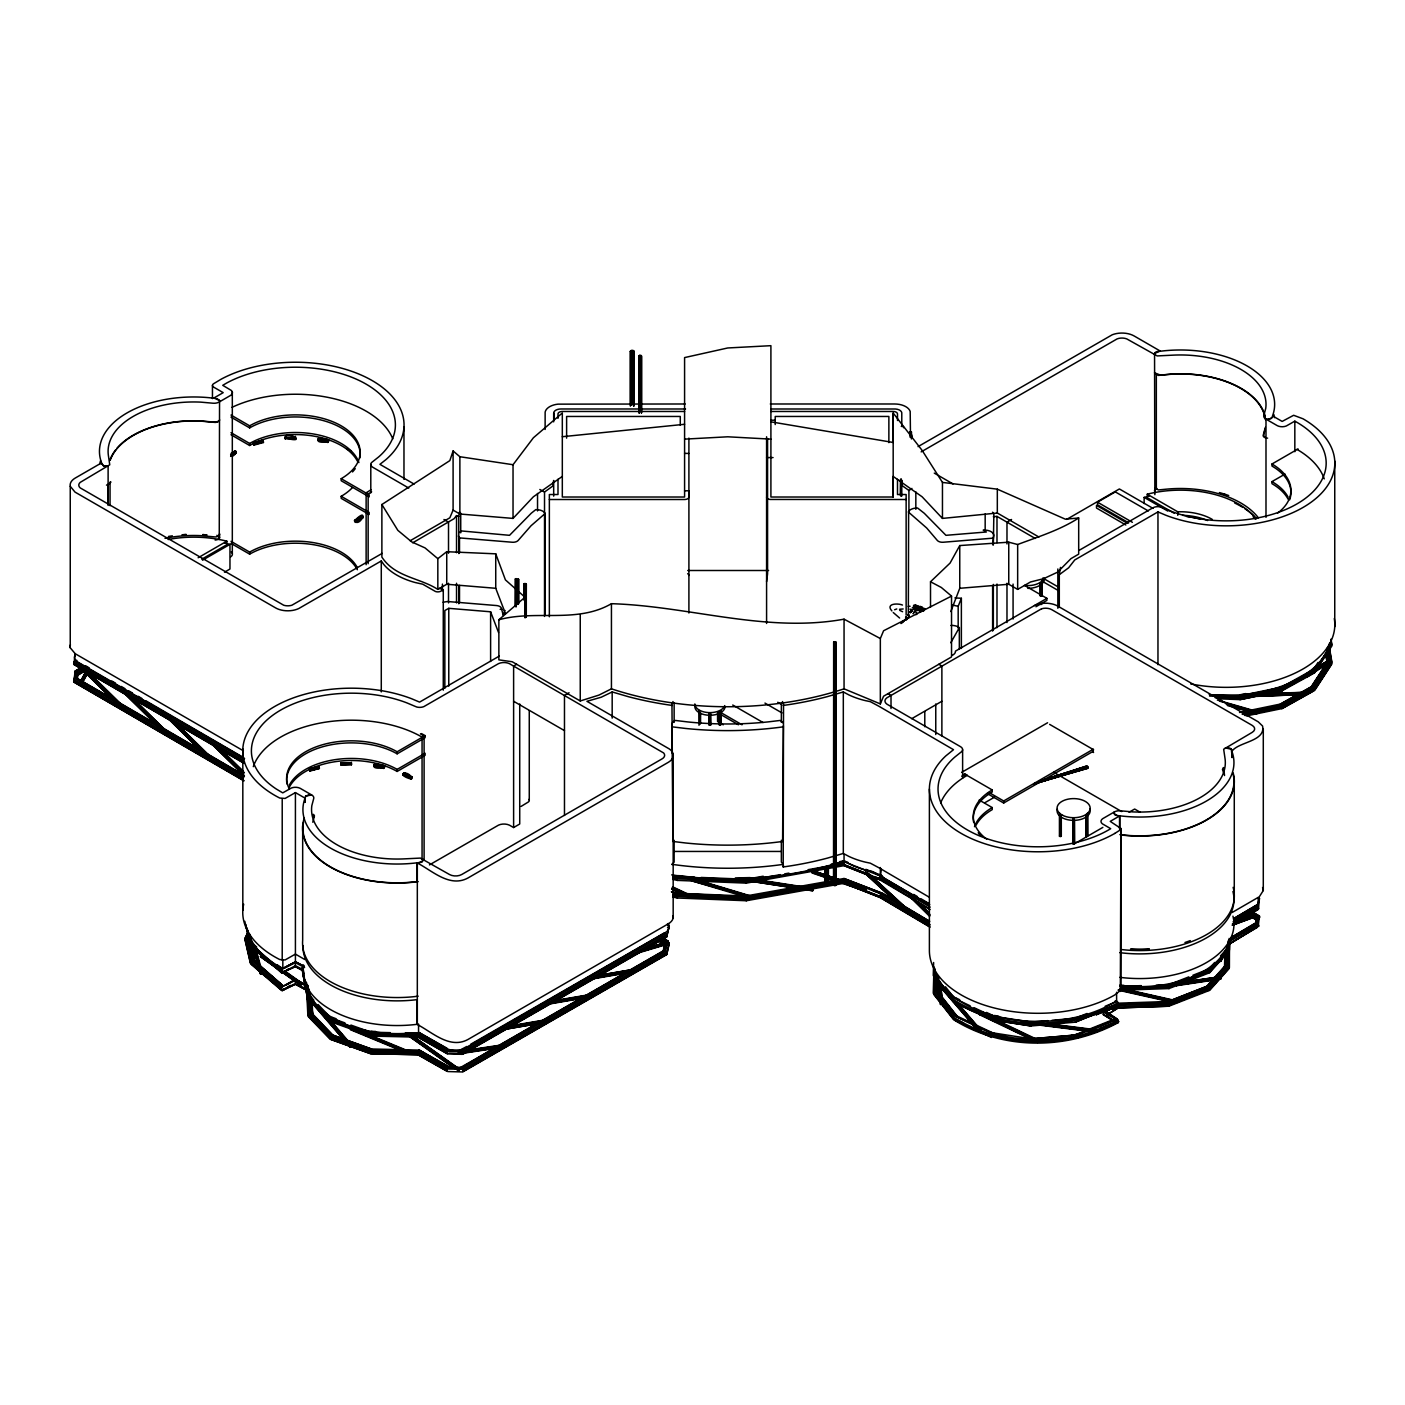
<?xml version="1.0" encoding="UTF-8"?>
<svg xmlns="http://www.w3.org/2000/svg" width="1405" height="1405" viewBox="0 0 1405 1405"><rect width="100%" height="100%" fill="white"/><g stroke="black" fill="none" stroke-linecap="round" stroke-linejoin="round"><path stroke-width="1.5" d="M553.658 480.457L552.92 485.954L544.525 492.031L544.525 616.426M553.675 421.869L553.991 411.928A7.201 4.162 0 0 1 560.981 408.978L685.535 408.995M513.036 464.721L459.874 456.73L453.095 450.97L453.095 510.103L459.874 514.019L513.036 518.41L513.036 464.721L533.373 437.798L562.316 413L562.316 497.019L684.586 497.019L684.586 357.59L727.755 347.966L770.906 345.683L770.906 497.019L893.176 497.019L893.176 476.418L922.119 496.79L942.456 518.41L997.322 513.036L1038.892 537.009M942.456 518.41L942.456 482.407L922.119 450.373L893.176 413.052L893.176 442.47L770.906 421.834M545.122 429.456L545.14 412.122A15.824 9.133 0 0 1 557.996 404.148L685.201 403.99M921.048 609.384L921.065 608.049M766.586 581.705L767.569 573.89L767.569 438.571M123.096 709.824L79.558 667.059L80.489 665.531M916.499 612.369L916.64 613.37M166.651 734.973L123.096 692.208L123.464 691.242M909.755 894.704L908.842 896.25L909.755 895.951M458.206 1052.872L459.646 1053.75L459.136 1051.344M1182.782 982.218L1220.155 976.651L1221.033 977.687L1220.664 979.057L1176.512 985.713L1175.634 983.886M1176.512 985.713L1177.443 984.185L1176.565 983.149M812.266 888.979L844.089 883.288L844.019 878.494L881.813 893.123L894.95 900.904M831.321 864.04L844.089 861.757L844.124 865.656L879.916 879.864L930.092 909.562M1229.621 939.699L1229.393 950.026L1208.862 972.927M1229.164 938.417L1228.936 951.167L1209.775 972.664L1168.855 988.611M1251.925 911.634L1259.46 916.007L1258.406 924.595L1229.48 941.561L1228.936 968.783L1209.775 990.279L1168.855 1006.226L1117.994 1007.965L1109.493 1013.268M1227.865 941.596L1227.707 947.831L1220.453 955.98M1228.058 950.922L1227.707 965.446L1208.862 986.626L1168.855 1002.327L1117.994 1004.048M812.828 871.17L866.077 889.295L865.304 891.174L812.336 873.067L812.529 871.89L813.267 870.766L866.077 888.838M813.267 870.766L812.336 873.067M917.623 606.767L918.203 607.504M110.96 482.073L107.834 484.988L107.834 504.43M1226.53 952.713L1226.196 965.235L1207.703 986.029L1168.38 1001.466L1117.291 1003.223M933.623 962.513L933.254 975.562L953.24 1001.027C1002.871 1032.148 1067.642 1031.621 1118.643 1003.925L1117.238 1001.379L1105.173 1006.226M933.745 975.79L933.254 993.195L953.24 1018.66C1002.871 1049.781 1067.642 1049.236 1118.643 1021.558L1117.238 1018.994L1106.086 1011.495L1109.493 1009.37M933.904 967.817L933.728 974.297L953.626 999.658C1003.03 1030.638 1067.501 1030.093 1118.257 1002.555M934.272 974.859L933.728 991.93L953.626 1017.273C1003.03 1048.253 1067.501 1047.708 1118.257 1020.188M935.08 969.134L934.957 973.402L938.891 978.407M935.326 978.196L934.957 991.017L954.627 1016.078L974.034 1025.281M936.766 980.321L936.468 990.824L955.857 1015.534L992.808 1032.868M937.996 981.041L937.715 991.421L956.858 1015.85M938.171 992.58L938.347 986.38M1224.967 968.238L1225.336 953.24M285.32 439.185C283.705 427.717 310.821 444.911 285.197 437.974M295.489 438.834L295.401 436.375M341.187 762.669L341.239 765.145L341.187 762.669L351.391 762.792L351.391 764.794L341.239 765.145M351.338 762.318L351.303 763.582M351.426 764.794L351.426 763.547L341.274 763.899M1224.809 956.471L1224.51 966.956L1214.763 977.915M918.589 609.103C914.146 608.26 921.891 612.475 920.89 608.347C925.21 606.591 917.518 606.503 921.68 607.329M304.586 967.588L295.384 962.688L295.331 966.57L302.022 970.188M746.758 897.321L691.365 880.724L753.396 898.006L753.589 896.812L698.338 880.233M691.365 880.724L692.208 878.388M915.691 604.659L917.816 607.68L917.131 605.59M924.824 609.313L920.257 607.698M921.311 609.015C920.591 612.387 924.332 607.276 920.907 607.908M919.906 609.998L920.925 608.751M864.707 873.313L865.656 871.767L909.808 912.337L908.859 913.882L865.023 873.33M919.397 610.543L920.626 611.807L920.732 609.226L916.78 609.366M1300.468 694.667L1256.72 696.371L1256.123 694.492M1256.72 696.371L1257.633 694.948L1256.474 693.93M1306.351 693.297L1307.528 694.298L1307.721 692.244L1270.085 693.315M917.166 607.048L918.062 605.713M920.942 611.614L919.467 609.893L920.96 609.05M906.418 618.78L906.629 617.779L906.892 619.5M924.068 609.893L922.453 608.909L921.715 610.139L922.453 608.892L921.434 608.295M638.66 965.832L663.371 951.624L664.021 945.179M318.408 438.202C344.98 440.204 312.841 445.877 318.707 438.711M328.243 440.151L327.769 442.557M374.362 764.144C400.934 766.147 368.777 771.819 374.643 764.671M1176.073 1002.801L1176.898 1000.852L1129.901 990.226M909.246 616.198L908.438 614.336L908.491 615.583M663.371 951.624L664.723 941.842L667.533 941.245L669.254 943.299L666.69 954.627L463.07 1071.734L462.21 1068.028L447.949 1067.659L418.269 1050.87L370.832 1049.834L330.965 1035.52L309.539 1013.286L309.012 1002.397M915.867 608.962L914.233 607.223M417.794 1034.66L417.794 1037.083L447.229 1053.803L447.229 1051.379L417.794 1034.66L370.463 1033.659L330.07 1019.152L308.327 996.602M417.794 1052.292L417.794 1054.698L447.229 1071.418L447.229 1068.994L417.794 1052.292L370.463 1051.274L330.07 1036.785L308.327 1014.217M920.574 608.365L920.152 610.367L920.872 608.418M80.436 667.937L75.027 671.116L73.973 682.11L243.346 780.548M1233.098 924.244L1258.406 909.386L1259.46 898.392L1258.529 898.146L1257.387 905.803L1233.766 919.713M915.884 608.066L915.902 606.398L916.078 607.944M1109.177 1013.549L1118.31 1007.912L1118.31 1005.506L1169.259 1003.767L1209.775 987.873L1228.936 966.377M920.135 609.12C918.273 611.175 924.262 608.699 919.414 609.542M920.082 611.193L920.293 609.665L921.68 610.069M902.449 622.468L903.468 620.887M665.988 941.174L664.635 950.36L499.179 1045.496M243.346 778.124L73.973 679.686L76.046 670.8L81.49 667.586M923.313 609.401L921.136 610.314C922.593 609.489 922.909 608.593 921.013 607.996L921.979 607.785L920.679 607.873L921.223 608.787M1252.891 912.477L1258.529 915.761L1257.387 923.419L1228.304 940.542M907.05 619.289L906.453 617.989M918.782 608.102L917.412 608.47L916.903 606.697M1059.3 607.417L1059.3 574.68L1060.476 567.427M921.136 610.314L921.803 608.593L920.152 607.733M667.533 941.245L665.777 950.974L462.21 1068.028M1034.466 605.573A17.282 9.976 0 0 1 1057.86 606.135L1258.213 721.819L1262.568 726.016C1265.8 741.366 1238.911 741.787 1232.132 750.99L1231.834 751.166A94.223 54.409 0 0 1 1119.838 815.813L1110.231 821.381L1120.962 828.511L1120.962 990.016L1114.745 994.968A108.607 62.716 0 0 1 996.408 1008.509A108.607 62.716 0 0 1 929.39 950.588L929.39 789.083M1263.288 729.037L1263.288 890.542L1259.319 896.741L1232.132 912.495M158.783 725.928L76.028 677.825L77.31 671.309L82.79 668.077M1249.87 912.003L1257.387 916.376L1256.123 922.892L1230.534 938.048M916.78 608.049C915.27 609.77 915.849 607.417 916.113 609.226M213.876 398.019L219.549 400.495L219.25 539.467M503.587 613.897L504.219 613.037M912.161 609.717L911.318 611.755L912.319 610.033M920.925 609.682L922.47 608.593L923.331 610.174M1119.539 829.091L1119.539 815.989L1114.78 814.724L1114.165 812.055A7.218 4.162 0 0 1 1120.47 810.808L1132.746 811.897A85.6 49.421 0 0 0 1225.037 758.595L1223.667 749.234L1252.066 732.444A8.658 4.988 0 0 0 1252.066 725.314L1051.818 609.7A8.641 4.988 0 0 0 1041.562 608.787M405.325 1032.956L418.269 1033.237L447.949 1050.027L462.21 1050.413L463.07 1054.101L666.69 937.012L669.254 925.684L668.236 923.542M666.69 954.627L669.254 943.299M302.742 970.521L295.384 966.587L281.562 972.84L282.352 969.116L295.384 962.688M306.413 990.104L295.384 984.22L282.352 990.648L281.263 989.471L282.352 986.732L295.384 980.304L295.331 984.185L307.045 990.525L307.045 988.101M911.213 610.824L910.159 612.176L912.319 610.279M918.097 607.785L918.396 606.398M1256.579 712.704L1256.579 713.916L1257.247 711.545L1217.327 700.059M669.254 925.684L666.69 937.012M910.51 612.598L911.634 610.402L911.406 611.491M263.402 442.505L262.77 440.134L263.402 442.505L253.954 445.122L253.216 443.242M309.908 771.082L319.339 768.465L319.058 766.498L309.908 769.062L310.189 771.029L309.17 769.185M1049.272 1023.841L1096.55 1029.812L1096.831 1031.007L1096.339 1032.271L1037.979 1024.947L1038.523 1022.471M411.121 779.09C394.963 774.77 406.783 768.517 412.087 778.089C410.576 780.952 409.856 776.385 412.087 776.842M905.856 619.429L906.014 617.392M908.438 614.336L908.297 616.022L908.139 614.898M922.277 609.752L923.647 610.086M928.828 896.952L878.95 867.781L870.327 863.179L865.269 862.108A65.455 37.794 0 0 1 848.813 856.383L843.316 853.45L827.457 858.104A237.989 137.409 0 0 1 783.2 866.955L783.533 704.081L782.462 701.534M783.2 866.955L783.533 865.585M77.415 678.633L78.329 672.486L83.826 669.219M759.859 880.11L813.109 888.311L813.302 889.506L812.494 890.77L752.869 881.585L753.466 879.126M1257.387 916.376L1255.104 925.632L1255.104 923.208L1231.219 937.398M916.482 609.05L916.587 607.54L916.833 608.611M668.236 925.948L667.533 923.629M668.236 943.563L668.236 941.157L664.53 938.874M243.346 762.933L73.973 664.477L75.027 653.501L70.25 647.793L70.25 486.288A17.264 9.958 0 0 1 75.132 478.122L101.582 462.86A94.223 54.409 0 0 1 213.578 398.195L223.202 392.645L213.56 387.078A4.32 2.494 0 0 1 213.384 383.864L221.147 379.192A108.607 62.698 0 0 1 365.669 377.12A108.607 62.698 0 0 1 385.743 459.769L379.912 464.335L414.089 484.058M865.34 889.962L865.304 891.174M453.095 1067.537L409.329 1036.451L409.786 1035.432L410.682 1034.414L459.698 1069.24L458.539 1071.26M1265.255 428.982L1263.833 434.303A7.218 4.162 0 0 0 1265.993 437.939M312.771 822.224L314.439 815.989A4.672 2.705 0 0 0 313.192 814.32M1265.361 427.296L1263.113 435.62A4.672 2.705 0 0 0 1267.626 438.149M515.284 579.036L516.601 580.528L518.656 579.334L515.284 579.036L515.108 605.889M523.749 599.619L523.749 584.322L525.224 583.461L526.295 584.076L526.295 616.865M526.173 617.322L526.295 584.076M630.353 406.08L630.353 351.443L632.426 350.249L633.918 351.127L633.918 405.746M633.743 406.379L633.918 351.127M639.117 355.641C640.136 358.784 643.191 353.902 639.117 355.641L638.994 412.912M833.657 642.085C834.675 645.211 837.731 640.346 833.657 642.085L833.534 885.097L835.957 885.308L835.009 884.237M903.661 427.77L903.327 426.576L901.255 426.382M911.353 432.336C906.19 429.772 914.515 434.848 911.353 438.904M828.458 880.11L826.386 881.304L824.893 880.443L825.069 868.887M1041.983 603.992L1040.912 604.607M1059.458 836.151L1061.302 835.975L1059.458 836.151L1059.458 815.093M1087.259 813.39L1086.68 836.59L1085.995 835.817L1087.751 835.975L1087.663 813.161M913.303 613.704L912.916 613.634M917.131 607.469L917.325 606.345M901.026 623.557L901.325 622.573M110.345 481.704L109.748 483.583L106.481 485.129M1223.667 768.026L1224.545 775.525M910.861 610.841C910.458 610.912 913.83 609.138 911.652 611.737M492.611 1049.008L459.962 1068.59L471.36 1062.04M453.095 450.97L449.828 460.629L381.879 504.518L381.879 557.082C394.998 577.244 419.463 577.596 437.833 589.398L446.737 584.252L495.737 588.291L505.414 613.476M351.373 1027.441C349.09 1033.184 351.917 1022.822 355.325 1029.075M350.565 1029.25L409.839 1053.785L410.594 1051.924L365.195 1033.149M993.335 545.105L993.844 515.231A9.343 5.392 0 0 0 992.562 512.193M234.442 451.462C238.393 449.916 234.407 456.924 231.123 456.291M354.464 520.763C370.411 504.817 359.68 528.684 354.464 520.763L361.893 515.705M356.22 522.291L354.657 520.236M246.384 939.383L246.771 938.329M905.593 617.901L905.979 616.865M915.199 608.874L913.707 608.874L920.029 608.102M990.894 1019.749L1031.112 1025.966L1075.51 1022.155L1118.643 1003.925M1114.973 1021.207L1115.992 1018.467L1104.541 1011.442L1103.276 1012.162L1103.276 1014.586L1112.725 1020.381M933.728 994.336L953.626 1019.696C1003.03 1050.677 1067.484 1050.15 1118.257 1022.594L1118.643 1021.558M75.027 673.522L75.027 671.116M1258.792 925.965L1229.48 943.984L1258.792 925.965L1258.406 924.595M950.816 611.544L959.756 588.291L959.756 545.562L1008.755 542.19L1017.659 544.508C1038.576 536.64 1059.756 530.177 1078.689 517.988L1078.689 554.15L1070.961 558.628L1057.649 572.134L1043.722 578.649L1030.48 581.986L1017.659 589.398L1008.755 584.252L959.756 588.291M1218.838 960.212L1221.138 961.125L1219.786 959.106M916.763 607.399L914.708 608.98L916.921 608.804M958.175 628.158L958.175 606.328L961.371 598.267L954.891 597.915M914.69 612.721L915.568 611.052M917.483 610.402L914.813 610.648M437.833 589.398L437.833 558.663L446.737 551.708L495.737 553.833L505.414 579.879L524.978 597.23L498.863 619.763L498.863 659.858L512.228 661.755L580.247 700.972L598.952 695.089L611.438 688.836A233.616 134.88 0 0 0 844.054 688.836L880.338 703.905L880.338 638.537L883.587 630.757L951.536 596.089L941.332 587.483L930.514 581.758L950.079 563.071L959.756 545.562M246.068 938.874L247.772 934.852M247.508 938.505L249.212 934.466M671.608 889.102L691.242 898.304L692.296 896.074L672.661 886.871M453.095 510.103L449.828 517.813L410.19 540.732M880.338 703.905L883.587 696.213L951.536 656.925L951.536 596.089M979.636 1014.709L980.093 1013.637L1038.19 1041.368L1037.715 1042.457L979.601 1014.726L980.655 1012.496M1220.471 961.529L1222.104 957.753M1221.138 961.125L1223.579 955.453M916.236 608.066L916.657 608.857M311.559 794.879L300.143 788.293A7.183 4.145 0 0 0 291.257 788.047L282.739 792.877L276.205 788.96A99.983 57.728 0 0 1 276.205 712.844A99.983 57.728 0 0 1 406.923 702.904L416.653 706.996A7.183 4.145 0 0 0 423.853 706.61L498.476 663.652A8.623 4.988 0 0 1 509.418 663.652L663.634 752.957A8.641 4.988 0 0 1 662.054 758.876L461.806 874.472A8.658 4.988 0 0 1 449.459 874.49L420.376 858.086L404.148 858.877A85.6 49.421 0 0 1 311.84 805.592L313.719 798.514A7.218 4.162 0 0 0 311.559 794.879L305.517 796.249L304.745 802.343M921.153 451.883L1117.133 338.886A8.623 4.988 0 0 1 1126.722 338.886L1157.193 355.922L1173.403 355.131A85.6 49.421 0 0 1 1265.729 408.416L1263.833 415.511A7.218 4.162 0 0 0 1265.993 419.147L1270.981 418.637L1272.825 416.038M1120.329 991.438L1120.962 828.511M911.722 611.421C908.859 611.772 913.882 608.751 911.107 611.263M278.067 969.099L260.469 956.647L261.506 955.049L260.469 956.647L300.67 985.362M1038.19 1041.368L1038.769 1040.227L994.213 1018.976M1329.481 662.106L1306.615 676.595L1326.004 664.038M913.636 612.65L914.198 611.526M248.123 931.937L245.26 937.697L250.74 961.564L281.562 988.049M247.649 933.096L244.786 938.874L250.283 962.882L281.263 989.471M248.404 933.219L246.525 937.012L251.899 960.528L282.352 986.732M248.123 934.36L245.26 940.103L250.74 963.971L281.562 990.472L295.384 984.22M950.904 625.453A9.343 5.392 0 0 1 957.753 626.665L959.334 627.631L950.781 642.752M691.278 898.287L671.783 888.68M504.026 613.089L503.271 614.038M1033.834 783.92L1087.698 768.307L1087.944 766.954L1033.799 783.814M920.293 610.595L920.257 609.7M80.366 681.548L85.6 671.801M80.946 681.091L86.091 671.713M81.736 680.178L84.827 674.54M81.648 681.302L86.794 671.924M82.298 681.741L86.425 674.242M83.106 680.828L86.197 675.19M82.561 682.602L87.795 672.855M908.333 615.671L908.614 511.455A9.343 5.392 0 0 1 914.374 508.259L917.553 507.995L924.279 513.282L945.951 535.323L986.38 531.986L983.201 530.142A9.343 5.392 0 0 1 993.563 536.833L992.615 544.666M302.619 969.468L295.454 965.692L283.318 972.313L284.091 970.995M293.715 984.255L283.318 989.928L284.091 988.611M783.147 723.066A9.343 5.392 0 0 0 780.161 720.449L767.832 721.924A228.014 131.648 0 0 1 687.66 721.924L675.331 720.449A9.343 5.392 0 0 0 672.011 725.156L672.89 841.455L685.587 842.982A239.517 138.287 0 0 0 779.02 841.929L782.603 841.455L783.358 725.683M782.603 841.455L783.358 840.208M458.768 553.535L458.768 516.425L456.537 515.617L454.061 518.708L412.719 542.804M911.546 611.193L912.583 610.332M923.629 610.929L920.38 610.086M942.702 1003.644L940.349 1004.206L942.913 1004.066M548.091 1003.679L547.177 1004.417L587.149 997.462M591.645 978.53L590.715 979.285L630.687 972.313M910.581 611.561L910.124 612.791M921.996 609.788L920.187 610.806M673.03 701.534L671.959 704.081L672.293 753.466M672.117 864.532L674.137 862.09L674.137 840.26M312.876 1019.925L311.278 1019.38L313.016 1018.52L309.504 999.289M980.198 1031.832L979.18 1032.078L940.665 987.381L942.597 985.66M979.18 1032.078L981.111 1030.374M330.561 1020.592L351.865 1045.338L350.934 1046.813L349.915 1047.041L311.576 1002.503L313.122 1000.729M351.865 1045.338L349.915 1047.041M1318.066 662.405L1313.587 669.289L1281.694 687.098L1239.948 695.738L1214.061 694.755M1327.023 648.653L1330.377 643.508M1313.587 673.188L1329.253 649.128M1326.408 663.441L1311.216 686.764L1300.275 692.876M1325.951 664.618L1310.812 687.818L1301.733 692.893M1319.4 676.63L1322.913 671.239M1314.694 689.1L1329.253 666.743M1331.624 664.372L1314.641 690.452L1282.361 708.506L1246.2 715.97M901.747 622.696L907.612 617.673M459.558 511.912L458.768 516.425M668.236 941.157L665.268 942.755L659.77 939.383M1258.529 902.063L1259.46 898.392M1258.529 919.678L1259.811 917.043L1258.529 915.761M1223.386 767.534L1222.455 769.519L1223.737 773.119M901.448 623.276L902.502 622.081M919.046 608.892L920.029 608.242L918.343 608.664M919.801 607.487L920.819 606.556M910.721 611.298L911.863 610.332M1214.658 962.495L1208.862 969.011L1192.863 975.281M1228.936 948.744L1209.775 970.258L1169.259 986.134L1120.435 987.803M1224.967 965.815L1206.79 986.275L1172.069 999.921M1211.988 981.041L1206.438 987.293L1192.213 992.878M1215.185 979.25L1217.977 976.106M1208.862 990.543L1229.393 967.641L1229.48 941.561M921.926 611.333L922.892 610.402M922.224 608.997L919.854 609.858M903.468 621.607L905.681 618.903M513.036 518.41L533.373 496.79L562.316 476.418M910.177 612.106L910.581 612.088M409.522 1036.433L432.687 1052.205M908.93 512.316L908.93 490.486L911.933 488.431M910.159 612.176L910.686 612.176M942.281 986.609L940.665 987.381M906.243 617.708L906.611 618.2M382.16 553.394L291.854 605.239A8.623 4.988 0 0 1 283.722 605.239L80.225 487.904A8.623 4.988 0 0 1 80.225 482.372L109.748 464.792L108.378 455.413A85.6 49.421 0 0 1 200.687 402.129L212.963 403.217A7.218 4.162 0 0 0 219.25 401.971L230.648 395.367A7.183 4.145 0 0 0 231.316 390.45L222.728 385.321L227.066 382.81A99.983 57.728 0 0 1 360.101 380.931A99.983 57.728 0 0 1 378.56 457.011L371.464 462.649A7.201 4.162 0 0 0 372.905 467.338L408.767 488.062M459.558 532.46L461.788 530.985L509.541 535.323L531.266 513.229L535.814 509.594L539.836 510.033A9.343 5.392 0 0 1 545.158 513.492L531.02 525.769L518.076 540.556A5.76 3.319 0 0 1 512.228 542.242L459.505 537.904L458.364 536.043M919.959 608.945L916.903 609.489M305.517 796.249L309.012 794.703M1272.034 417.777L1268.539 419.322M504.096 613.581L504.623 613.37M896.759 608.945L894.634 609.752M283.318 972.313L288.534 968.853M283.318 989.928L290.291 985.309M1059.3 574.68L1068.643 567.778L1074.755 559.945L1157.966 511.912L1165.869 515.266A108.607 62.698 0 0 0 1310.163 502.902A108.607 62.698 0 0 0 1303.015 418.795L1293.654 415.283L1282.15 421.43L1272.526 415.862A94.223 54.409 0 0 0 1160.53 351.215L1134.081 335.936A17.282 9.976 0 0 0 1112.268 334.759L918.045 446.632M231.245 453.148L235.109 450.812M230.631 454.412L235.706 451.11M231.123 455.044L236.18 451.743M231.72 455.009L236.18 452.99M231.298 455.764L236.374 452.463M230.631 456.414L235.706 453.13M348.089 448.898L347.123 449.143L351.355 451.198M355.728 520.412L362.49 516.021M354.657 521.483L361.226 516.373M356.22 521.044L362.982 516.654M355.131 522.116L362.982 517.883M355.728 522.432L363.157 517.356M921.61 607.013L920.17 607.522M1318.61 666.567L1327.409 660.877M1319.26 666.269L1329.833 659.419M1320.033 666.111L1327.093 661.544M1316.485 668.727L1330.57 659.595M1320.173 666.883L1325.459 663.459M1313.499 671.59L1331.115 660.192M1307.37 676.771L1329.165 662.774M909.088 617.375L907.314 618.165M920.784 610.332L921.61 611.245M1114.745 833.446L1120.329 829.916M1112.707 1010.195L1115.974 1008.123M919.766 609.015L917.641 609.594L917.974 610.595M521.062 806.435L528.315 802.009A4.32 2.494 0 0 0 528.912 799.41M78.715 673.856L84.23 670.571M910.036 611.737L911.511 610.508M1234.468 936.31L1254.718 924.262M78.329 674.909L85.67 670.536M77.31 675.225L84.616 670.905M293.873 962.776L283.318 968.414L295.454 961.793L304.06 966.166M285.724 985.239L295.507 979.425L305.184 984.483M1234.187 918.255L1256.123 905.277M921.662 608.734L920.416 609.647L921.715 609.542M1233.766 923.629L1257.387 909.702M1228.304 944.459L1257.387 927.335M74.623 672.152L78.241 670.044M1233.098 921.821L1258.406 906.963M1233.537 923.138L1258.792 908.333M1114.165 812.055L1102.767 818.641A7.183 4.145 0 0 0 1102.328 823.787L1110.705 828.687A99.966 57.71 0 0 1 975.702 834.219A99.966 57.71 0 0 1 954.891 757.014L961.951 751.376A7.201 4.162 0 0 0 960.528 746.687L886.889 704.133A8.623 4.988 0 0 1 886.889 697.811L1041.562 608.787M198.158 557.75L226.855 541.171L226.855 544.701L201.74 559.208M202.531 560.209L229.963 544.367L229.963 569.043L224.484 572.204M80.471 666.778L79.558 667.059M630.353 351.443L633.743 351.759M124.026 691.91L123.096 692.208M443.278 690.171L443.278 589.766L440.889 591.154A4.32 2.494 0 0 1 435.427 591.47L422.729 584.199L415.441 582.583A65.455 37.794 0 0 1 383.811 564.511L381.282 560.964L298.791 608.523A17.264 9.976 0 0 1 275.556 607.873L75.009 492.084L70.25 486.288M523.749 584.322L526.173 584.533M499.284 656.1L419.586 702.114L411.683 698.759A108.607 62.716 0 0 0 265.194 712.721A108.607 62.716 0 0 0 279.736 798.04L285.092 798.444L295.419 792.596L305.043 798.145A94.223 54.409 0 0 0 417.022 862.811L417.32 862.986C432.301 870.766 449.705 887.855 467.865 878.037L668.218 762.371A17.282 9.976 0 0 0 669.324 748.953L586.921 701.306L601.182 697.231L612.176 691.945L628.035 696.599A237.989 137.409 0 0 0 672.345 705.451M516.671 664.266L513.615 666.04L513.615 827.545L509.418 825.157A8.623 4.988 0 0 0 498.476 825.157L429.456 864.9M253.304 766.656A99.983 57.728 0 0 1 322.342 722.679A99.983 57.728 0 0 1 422.062 737.098L424.099 735.921L424.099 860.176M289.412 789.066A64.735 37.373 0 0 1 318.092 746.143A64.735 37.373 0 0 1 397.141 751.78L425.118 735.623L425.118 737.678L397.141 753.835A64.735 37.373 0 0 0 323.694 746.477A64.735 37.373 0 0 0 286.936 783.92M289.412 784.974A64.735 37.373 0 0 1 397.141 769.396L425.118 753.256L425.118 755.31L397.141 771.45A64.735 37.373 0 0 0 289.412 787.028M569.06 692.753L564.476 695.405L564.476 815.444M1011.565 519.499L1006.981 522.151L1006.981 543.963M699.058 710.438L698.654 711.896M513.615 827.545L519.727 824.015L519.727 703.975M1066.641 519.411L1119.381 488.958L1153.048 508.399M1128.707 522.836L1097.516 504.817L1097.516 502.182L1115.307 491.908L1148.342 510.963M1079.075 550.374L1152.785 507.855A7.201 4.162 0 0 1 1160.899 507.029L1170.646 511.121A99.983 57.728 0 0 0 1303.489 499.741A99.983 57.728 0 0 0 1296.885 422.308L1294.83 421.149L1286.313 425.978A7.183 4.145 0 0 1 1277.426 425.733L1265.993 419.147L1265.993 517.356M1289.685 499.776A64.735 37.373 0 0 0 1271.964 466.056L1271.964 464.001L1298.08 448.933M1035.924 606.749L1046.901 600.409L1046.901 598.354L955.505 651.112L955.242 652.535A9.343 5.392 0 0 1 952.45 655.222M1288.139 499.249A64.735 37.373 0 0 0 1271.964 483.671L1271.964 481.616L1285.031 474.082M911.74 718.675L941.877 701.271M961.635 772.381L1047.586 722.767M985.028 802.624L994.424 797.215M989.032 792.508L1003.679 800.973L1093.353 749.181M987.188 793.509L1003.679 803.028L1093.353 751.236M835.905 863.478L844.054 860.914L851.711 865.111A61.03 35.23 0 0 0 872.698 871.592L880.338 876L881.304 869.098M1074.807 843.597L1102.855 827.387M1129.04 812.283L1134.643 809.034L1140.298 812.301M1233.608 918.694L1256.755 905.136A12.944 7.482 0 0 0 1257.967 898.058M466.846 1046.479L460.278 1049.974M470.657 1044.284L664.635 932.744M462.21 1050.413L665.777 933.359M580.968 984.765L584.761 982.587M615.197 965.077L618.99 962.899M463.387 1053.1L667.041 935.993L666.69 934.606L463.07 1051.695L447.229 1051.379M665.777 937.258L462.21 1054.33L447.949 1053.943L418.269 1037.153L370.463 1036.065M498.318 1045.724L536.341 1023.859M542.049 1020.574L580.072 998.709M583.865 996.531L623.802 973.577M627.596 971.382L663.722 950.605M460.278 1067.589L495.385 1047.691M475.171 1059.844L488.466 1052.205M499.881 1045.636L505.589 1042.352M509.383 1040.174L515.091 1036.89M518.884 1034.712L522.695 1032.517M526.489 1030.339L534.093 1025.966M545.509 1019.398L579.721 999.728M587.325 995.355L600.638 987.697M604.431 985.52L623.451 974.578M629.159 971.312L634.849 968.027M516.302 1039.577L520.096 1037.382M550.532 1019.89L554.343 1017.694M463.387 1070.715L667.041 953.609L666.69 952.221L463.07 1069.31L447.229 1068.994M665.777 954.891L462.21 1071.945L447.949 1071.558L418.269 1054.769L370.832 1053.732L330.965 1039.437L307.871 1015.499L306.571 989.383M247.965 930.848A104.304 60.222 0 0 0 277.628 965.569L282.827 968.361L295.507 961.81L304.393 966.5M498.512 632.443L490.608 611.79L448.775 608.33L444.841 610.525L444.841 688.327M1288.262 686.132L1295.656 681.987M1315.045 671.783L1282.625 689.908L1240.194 698.689L1215.185 697.741M1280.218 704.098L1296.622 694.913M1279.955 705.064L1298.115 694.931M1288.262 703.747L1291.968 701.675M1281.694 708.629L1313.587 690.803M248.07 937.082L253.339 960.195L283.318 986.029L295.454 979.408L306.185 985.063M667.533 927.546L668.78 926.861M667.533 945.161L668.78 944.476M919.941 606.187L920.416 607.188M262.314 972.664C258.099 971.891 261.769 975.913 262.314 972.664L256.167 949.903M913.215 609.454L914.251 608.909M918.589 609.384L919.555 608.927L916.798 609.155L917.851 609.103M913.391 605.959L914.286 605.52M312.595 1002.257L311.576 1002.503M504.079 610.964L505.045 610.508M912.161 607.961L914.146 607.452M1096.427 1014.726L1097.446 1013.76L1096.128 1012.162L1095.11 1013.128L1096.427 1014.726L1117.888 1006.472L1095.689 1014.515M843.984 860.896L848.005 862.407M880.338 638.537L844.054 619.166C766.094 633.356 689.17 606.012 611.438 603.693C576.788 623.785 535.744 609.612 498.863 619.763M1087.084 1013.479L1075.018 1018.326L1052.046 1020.293M1075.018 1022.225L1118.257 1004.979M1117.238 1018.994C1074.983 1040.877 1021.857 1047.691 977.915 1027.125M1078.373 1019.819L1082.342 1018.239M1088.278 1015.85L1094.214 1013.479M1102.135 1010.3L1112.022 1006.349M1086.293 1030.357L1074.421 1035.116L1031.252 1038.804L992.229 1032.763M1090.262 1028.776L1115.992 1018.467M1073.754 1036.135L1083.483 1032.254M1091.246 1029.145L1114.587 1019.837M1076.406 1038.225L1082.342 1035.854M1086.293 1034.273L1096.199 1030.304M1100.15 1028.723L1115.992 1022.383M1177.987 998.481L1188.138 994.477M1188.858 976.861L1168.855 984.694L1156.139 985.133M1168.38 987.768L1210.127 971.645M1210.127 989.26L1169.417 1005.225L1117.607 1007.086M1239.157 920.082L1254.911 914.286L1256.088 915.129L1232.448 923.84M1237.875 921.03L1255.613 914.515M1232.519 924.631L1256.158 915.919M1232.167 925.28L1255.807 916.569M1233.485 924.806L1253.19 917.553M1109.125 1007.982L1117.8 1005.681L1097.358 1012.97M1095.197 1013.918L1107.456 1009.545M915.358 605.977L917.149 608.47M915.849 614.635L916.815 614.301M1039.753 781.408L1086.996 765.936M1037.522 782.69L1087.575 766.269M1039.507 781.127L1086.469 766.094M1035.046 783.709L1087.944 766.954L1034.431 783.762M1045.513 779.389L1086.17 766.673L1045.074 779.266M1114.973 1001.168L1115.992 1000.852M1117.238 1022.91L1118.257 1022.594M1034.449 783.937L1087.997 767.727L1033.904 783.779M646.37 947.954L667.322 942.158L647.02 948.217M649.444 947.602L665.689 942.737M641.383 950.816L665.742 943.405M637.361 952.678L665.794 944.195M637.747 952.678L664.144 944.792M634.972 953.925L665.443 944.827M1040.982 780.776L1086.223 767.446L1040.455 780.829M1114.745 833.446A108.607 62.716 0 0 1 970.416 838.153A108.607 62.716 0 0 1 945.811 755.908L953.503 749.69L878.95 706.276L870.327 701.657L865.269 700.603A65.455 37.794 0 0 1 848.813 694.878L843.316 691.945L827.457 696.599A237.989 137.409 0 0 1 783.2 705.451M922.593 610.806L923.471 611.368M1040.209 781.285L1086.609 768.131L1040.596 781.057M1037.557 782.462L1087.698 768.307M262.77 440.134L253.603 442.698L253.954 445.122M258.713 441.697L262.366 440.661M253.954 443.119L263.121 440.538M254.235 443.84L263.402 441.258M253.603 444.718L263.508 442.013M309.557 768.64L319.058 766.498M310.189 769.782L319.339 767.218M309.557 770.66L319.339 768.465M310.294 770.537L319.444 767.955M1220.664 979.057L1219.558 978.881M443.102 602.236L447.545 601.516L496.562 605.555A5.76 3.319 0 0 1 501.339 608.102L503.289 615.478M912.864 607.364L916.025 607.54M913.707 605.292L914.848 605.011M1239.719 694.843L1245.884 693.578M1239.948 699.655L1256.65 696.195M1260.829 695.335L1281.694 691.014L1314.641 672.837L1332.098 645.58L1330.992 639.152M1282.361 690.891L1240.123 699.62L1218.293 698.794M1239.526 712.493L1280.886 703.958L1312.27 686.413L1328.831 661L1327.058 650.638M1242.038 712.932L1281.694 704.73L1313.587 686.905L1330.377 661.123L1328.568 650.585M1242.248 714.39L1282.361 706.083L1314.641 688.046L1331.624 661.966L1329.429 649.145M1244.444 715.426L1282.625 707.54L1315.045 689.398L1332.098 663.213L1329.516 648.179M916.323 606.398L916.956 606.293M750.235 877.598L735.324 877.932M839.769 861.634L844.019 860.861M763.231 876.211L746.213 879.249L701.095 877.458M780.39 874.63L746.389 880.707L672.942 877.019M784.64 873.875L788.89 873.12M808.015 869.695L844.124 863.232M745.967 882.27L844.142 864.725L863.917 872.487M746.213 883.148L844.124 865.656L868.536 875.28M747.917 895.617L833.306 880.408M837.626 879.635L843.984 878.511L882.674 893.334L892.087 898.919M899.428 904.838L880.777 893.791L844.089 879.39L746.213 896.864L673.206 893.176M799.515 888.838L746.389 898.322L672.942 894.634M805.89 887.697L844.124 880.865L844.089 879.39M842.034 882.726L746.477 899.815L672.855 896.127M746.213 900.763L807.91 889.751M599.022 975.298L632.197 969.573M600.532 975.105L633.708 969.362M595.439 976.334L633.356 969.959M593.718 977.388L633.111 970.592M593.718 978.179L633.111 971.382M590.153 978.951L627.473 972.506M553.412 1000.799L590.17 994.512M551.902 1001.484L591.294 994.67M556.626 1000.834L589.801 995.091M552.253 1002.169L591.645 995.372M550.163 1003.311L589.573 996.514M546.615 1004.101L583.936 997.655M509.857 1025.931L545.105 1019.854M508.364 1026.616L547.757 1019.819M513.088 1025.966L540.047 1021.312M504.553 1028.021L548.108 1020.504M513.088 1026.756L517.233 1026.036M521.378 1025.334L525.523 1024.614M529.667 1023.894L533.83 1023.174M504.553 1028.811L546.018 1021.646M543.595 1022.594L503.64 1029.566L540.96 1023.121M318.707 766.076L318.707 768.096M417.32 862.986L420.727 862.407A4.672 2.705 0 0 0 423.063 859.983L422.694 859.035L422.097 861.704L417.32 862.986L417.32 1024.491C432.301 1032.289 449.705 1049.359 467.865 1039.542L668.218 923.875A17.282 9.976 0 0 0 673.171 915.674M918.888 608.47L917.465 608.664M467.619 1050.062L501.532 1044.951M468.164 1050.396L504.202 1044.969M470.938 1050.167L485.779 1047.919M490.029 1047.287L494.261 1046.637M466.372 1051.414L504.535 1045.654M473.046 1050.624L477.296 1049.992M459.997 1053.17L504.535 1046.444M458.539 1053.574L496.703 1047.814M459.084 1053.908L499.934 1047.673M1186.364 981.761L1217.503 977.125M1177.109 983.482L1220.699 976.984M1177.443 984.185L1221.033 977.687M1175.616 984.677L1179.779 984.062M1185.996 983.131L1190.158 982.517M1194.303 981.902L1198.465 981.287M1177.425 984.975L1221.015 978.477M1175.95 985.379L1211.25 980.11M782.603 726.929L779.02 727.404A239.517 138.287 0 0 1 685.587 728.457L672.89 726.929M108.115 466.126L103.478 465.793L101.283 463.035L103.478 465.793L108.115 466.126L108.115 505.414M418.163 881.638L414.686 882.077A94.592 54.602 0 0 1 304.218 818.254M418.163 996.163L414.686 996.602A94.592 54.602 0 0 1 302.672 940.226L302.672 825.719M899.516 609.278L903.187 608.962M562.316 436.709L684.586 424.292M993.335 516.724L996.988 516.39L1035.239 538.466M1096.55 1029.812L1096.339 1032.271M1078.689 517.988L1065.341 519.183L997.322 489.168L942.456 482.407M1047.867 1020.645L1031.165 1022.085L991.491 1015.938L974.034 1007.666M1031.305 1038.822L1073.947 1035.186M992.615 538.185L943.264 542.242A5.76 3.319 0 0 1 937.416 540.556L926.685 527.999L908.333 511.964M813.109 888.311L806.101 887.82M684.586 439.133L727.755 436.797L770.906 439.133M500.127 609.331L502.006 609.261M908.227 606.328L910.106 606.258M919.01 607.381L918.097 607.065M1256.966 693.842L1261.339 693.666M1257.405 694.211L1307.721 692.244M1284.556 693.368L1302.049 692.683M1257.633 694.948L1307.95 692.964M1256.035 695.264L1269.172 694.755M1257.563 695.721L1307.879 693.754M1256.281 696.002L1286.892 694.79M1257.212 696.283L1307.528 694.298M285.18 437.218L295.436 436.832M295.489 437.587L285.32 437.939L285.233 436.727M289.254 437.833L295.349 437.622M285.338 438.711L295.489 438.36M341.134 763.161L351.391 762.792M341.292 764.654L351.443 764.302M1119.715 985.502L1123.947 985.344M1120.119 986.363L1141.317 985.643M1120.558 989.296L1169.417 987.61M1118.31 990.297L1169.259 988.558M1118.31 1007.912L1169.259 1006.173M243.68 904.205A108.607 62.716 0 0 0 279.736 959.545L285.092 959.949L295.419 954.1L304.745 959.492M770.291 403.99L894.616 403.99A15.841 9.15 0 0 1 910.194 411.472L910.44 432.073M770.765 408.995L895.336 408.995A7.183 4.145 0 0 1 901.782 412.719L901.782 425.785M684.586 411.472L562.316 411.472A4.32 2.494 0 0 0 557.996 413.966L557.996 418.321M770.906 411.472L893.176 411.472A4.32 2.494 0 0 1 897.496 413.966L897.496 420.499M770.906 420.2L775.226 420.2M684.586 453.411L688.907 453.411M766.586 457.573L773.066 457.573M684.586 490.784L688.907 490.784L688.889 497.265A4.32 2.494 0 0 1 684.586 499.513L549.355 499.513M906.137 499.513L770.063 499.46A4.32 2.494 0 0 1 766.586 497.019M687.73 570.5L768.588 570.5M674.207 851.448L781.285 851.448M390.239 1032.64L370.832 1032.201L350.899 1025.053M417.794 1054.698L370.463 1053.68L330.07 1039.191L308.327 1016.64L307.361 994.635M371.289 1031.358L375.609 1031.446M377.769 1035.397L371.289 1035.257L365.089 1033.044M414.528 1036.223L418.848 1036.328M449.547 1067.062L419.322 1050.097L371.289 1048.973L332.089 1034.905M384.794 1050.255L371.781 1049.957L345.472 1040.508M377.769 1053.03L405.869 1053.645M1209.547 696.055L1240.123 697.214L1282.361 688.468L1314.641 670.431L1331.624 644.351L1330.886 640.065M448.827 1053.206L461.139 1053.662M461.139 1067.379L448.827 1066.922L418.848 1050.027M677.825 875.631L682.075 875.807M694.667 877.194L673.206 875.561M746.477 882.182L672.855 878.494M677.192 880.391L746.389 883.13M743.596 895.916L677.825 893.264L671.397 891.824M677.192 898.006L746.389 900.745M668.446 925.245A12.961 7.482 0 0 1 665.215 932.657L464.809 1048.358A12.961 7.482 0 0 1 446.456 1048.358L419.515 1032.798L410.348 1033.061A89.92 51.915 0 0 1 307.449 985.379M951.817 604.87L958.175 606.328M167.002 717.375L207.079 757.049M1119.732 985.344L1127.987 986.187A89.92 51.915 0 0 0 1228.866 941.491M1038.769 1022.928L1096.796 1030.269M1057.21 1025.457L1063.655 1026.265M1067.958 1026.809L1074.404 1027.617M1078.706 1028.161L1087.294 1029.25M1038.804 1023.665L1096.831 1031.007M1046.303 1024.86L1050.589 1025.404M1057.052 1026.212L1061.337 1026.756M1067.782 1027.582L1072.085 1028.126M1038.629 1024.438L1096.655 1031.779M1042.036 1025.053L1087.171 1030.761M384.197 766.094L383.723 768.517M753.66 879.583L813.302 888.75M761.387 880.953L765.637 881.602M769.905 882.252L774.155 882.92M778.423 883.569L801.851 887.17M753.66 880.32L813.302 889.506M778.23 884.325L782.497 884.974M786.747 885.642L791.015 886.292M795.265 886.941L799.533 887.609M753.484 881.093L813.109 890.261M753.168 881.567L812.81 890.752M994.389 1015.481L998.727 1016.149M994.389 1019.398L998.727 1020.065M1003.065 1020.733L1007.403 1021.4M1011.741 1022.085L1016.061 1022.752M1020.399 1023.42L1024.737 1024.087M1031.165 1026.001L991.491 1019.854L953.626 1002.064L944.336 990.244M924.508 608.804L922.541 607.979M909.948 609.19L911.125 609.419M318.145 438.641L328.331 440.643M322.465 440.239L328.243 441.398M317.934 439.379L327.558 441.293M317.864 440.134L328.032 442.136M374.099 764.583L384.268 766.586M373.888 765.321L384.197 767.341M373.8 766.076L383.986 768.078M902.467 605.046C897.777 603.079 885.273 603.43 891.876 610.929M671.853 891.912L678.088 893.299M672.942 879.442L677.473 880.426M672.942 897.057L677.473 898.041M283.318 986.029L254.498 960.651L249.791 939.945M1125.721 989.717L1176.986 1001.308M1133.659 991.649L1174.246 1000.834M1121.366 989.489L1176.916 1002.046M1129.163 991.438L1135.574 992.878M1159.072 998.2L1167.608 1000.132M1118.398 989.752L1176.688 1002.801M1118.485 990.226L1176.407 1003.258M919.432 610.121L918.624 610.525M1306.931 674.26L1308.354 675.787M403.077 775.086L411.647 778.739M1154.752 373.607L1158.423 375.416L1166.027 374.678A85.231 49.21 0 0 1 1265.431 419.691M1154.752 488.132L1158.423 489.941L1166.027 489.203A85.231 49.21 0 0 1 1258.406 517.848M443.278 589.766L439.238 588.309M1093.564 752.518L1092.686 751.64L1093.564 749.726L1049.623 724.365M76.028 660.21L76.959 660.455M73.973 664.477L244.207 763.143M76.028 677.825L111.118 697.934M73.973 682.11L244.207 780.759M1219.593 701.13L1257.247 712.001M1225.704 703.694L1257.106 712.739M1237.752 707.277L1248.202 710.298M1227.549 705.011L1256.843 713.477M1227.285 705.468L1256.579 713.916M692.191 878.845L753.572 897.268M702.043 881.883L747.056 895.389M692.015 879.583L753.396 898.006M813.109 870.731L863.882 888.118M813.073 871.943L865.884 890.015M812.336 872.61L865.585 890.735M539.836 489.467L544.525 492.031M332.089 1017.273L336.216 1018.766M344.928 1022.91L330.965 1017.905L318.11 1004.557M334.144 1021.927L352.708 1028.601M329.718 1020.557L370.323 1035.134L417.619 1036.135L446.948 1052.819M370.832 1036.117L330.07 1021.575L308.327 999.008L307.8 985.713M341.134 1038.067L332.985 1035.134L312.261 1013.602M347.228 1040.262L371.64 1049.026M335.356 1036.89L341.433 1039.068M332.089 1038.804L346.526 1043.985M363.034 1049.921L369.216 1052.134M329.718 1038.172L370.323 1052.749L417.619 1053.75L446.948 1070.434M295.384 966.587L281.562 972.84L250.74 946.355L245.717 924.472M923.454 608.945L923.717 608.628M843.966 879.442L867.377 888.381M873.243 890.612L882.99 894.335M865.902 869.344L881.813 875.508M875.859 877.106L881.813 879.407M851.974 885.484L879.829 896.267M844.089 861.757L880.777 876.158L929.285 904.908M872.61 876.878L880.777 880.074M844.089 883.288L880.777 897.69L929.285 926.439M844.124 883.271L879.916 897.479L930.092 927.177M923.963 608.383L925.034 608.909M844.142 864.725L879.6 878.863L929.285 908.824M844.142 882.34L879.6 896.478L929.706 926.123M922.014 608.47L922.347 608.26M351.215 1027.898L410.436 1052.363M350.846 1028.53L360.716 1032.622M378.472 1039.963L384.39 1042.405M388.342 1044.038L394.261 1046.479M398.212 1048.112L404.131 1050.554M350.934 1028.618L410.137 1053.083M350.407 1029.707L409.645 1054.189M216.879 398.476L219.549 400.495M1116.553 815.55L1113.866 813.513M216.879 535.323L219.549 537.342L219.25 538.817A7.218 4.162 0 0 1 215.123 540.047M902.59 611.719L899.692 610.35M672.433 887.31L692.068 896.513M672.099 887.995L691.734 897.215M675.805 890.471L683.655 894.16M955.857 997.919L959.685 999.728M986.486 1012.425L992.229 1015.148M970.153 1005.822L954.627 998.463L945.442 986.767M970.433 1023.121L957.244 1016.886L940.718 995.811M976.089 1025.808L991.157 1032.938M957.771 1020.364L963.514 1023.068M991.491 1037.47L954.627 1019.995L941.508 1003.293M990.104 1017.571L1038.541 1040.683M995.355 1021.663L979.865 1014.252L1037.874 1042.053M999.236 1023.507L1030.234 1038.295M404.025 772.838L411.647 776.737M412.245 777.351L404.464 772.943M403.498 773.189L411.121 777.088M403.077 773.839L410.682 777.738M402.901 774.577L410.523 778.475M297.245 984.255L306.185 988.98M299.072 982.271L306.413 986.187M440.345 1062.742L419.322 1050.097M444.138 1064.867L447.932 1066.992M418.848 1032.412L446.948 1048.235M418.848 1053.943L428.209 1059.212M431.967 1061.319L435.708 1063.445M439.466 1065.552L443.207 1067.659M1103.276 1012.162L1114.973 1018.783M1174.176 513.247L1147.253 497.704L1147.253 494.191L1177.759 511.806A44.942 25.94 0 0 1 1212.216 519.358M1144.144 503.552L1144.144 497.388L1167.924 511.121M1097.516 502.182L1132.377 522.309M1127.688 523.415L1096.497 505.414L1096.497 508.048L1125.844 524.996M934.272 473.116L953.029 483.952M1042.773 578.052L1057.842 586.746M1041.509 580.845L1058.545 590.68M1046.901 598.354L1024.491 585.411A16.544 9.554 0 0 0 1044.056 578.035M938.821 664.266L941.877 666.04L941.877 735.869M1053.697 772.293L1121.717 811.563M887.96 693.631L891.016 695.405L891.016 708.489M973.577 822.101A64.735 37.373 0 0 1 992.229 792.016L992.229 789.961L964.251 773.804L964.251 775.859M979.18 800.042L992.229 807.576L992.229 809.631A64.735 37.373 0 0 0 976.053 825.209M777.755 702.254L781.549 704.432M764.952 703.08L782.005 712.915M443.945 519.499L448.511 522.151L448.511 553.236M371.131 489.66A99.983 57.728 0 0 1 366.125 492.786L368.145 493.963L368.145 563.721M231 415.055L249.651 425.82A64.735 37.373 0 0 1 341.187 425.82A64.735 37.373 0 0 1 341.187 478.684L341.187 480.738L369.164 496.896L369.164 494.841L341.187 478.684M732.725 705.029L763.056 722.539M231 417.109L249.651 427.893A64.735 37.373 0 0 1 323.097 420.534A64.735 37.373 0 0 1 359.838 457.977M721.134 712.721L742.033 724.787M738.415 724.752L717.569 712.721L717.569 721.538L723.259 724.822M231 432.687L249.651 443.453A64.735 37.373 0 0 1 314.211 434.11A64.735 37.373 0 0 1 358.907 462.579M341.187 496.299L369.164 512.456L369.164 514.511L341.187 498.353L341.187 496.299A64.735 37.373 0 0 0 352.514 487.5M231 434.742L249.651 445.508A64.735 37.373 0 0 1 357.362 461.086M513.615 701.271L564.476 730.635M231 541.329L249.651 552.095A64.735 37.373 0 0 1 357.362 567.673M231 543.384L249.651 554.15A64.735 37.373 0 0 1 357.362 569.727M243.399 750.814L75.009 653.606L75.027 655.907M244.593 758.56L76.678 661.404A12.944 7.482 0 0 1 74.518 656.451M303.533 822.188A94.223 54.409 0 0 0 417.022 881.602L417.32 881.778M302.936 945.565A94.223 54.409 0 0 0 417.022 999.64L417.32 999.816M303.533 964.919A94.223 54.409 0 0 0 417.022 1024.315L417.32 1024.491M929.689 904.557L884.43 878.353L881.304 875.438M1248.887 913.215L1256.474 917.623M1246.639 913.496L1256.123 919.01M1246.112 913.724L1257.387 920.293M1246.99 914.515L1256.474 920.029M85.442 665.671L89.2 667.867M111.768 680.986L115.526 683.164M121.164 686.448L124.922 688.626M128.68 690.821L132.456 692.999M138.094 696.283L141.852 698.461M145.611 700.656L243.416 757.488M244.207 759.227L74.886 660.824L73.973 662.071L243.346 760.509M205.797 739.539L209.556 741.735M73.622 663.459L243.012 761.914M116.808 701.236L154.761 723.294M162.348 727.72L198.404 748.672M205.991 753.08L242.046 774.032M164.42 729.213L202.039 751.06M207.677 754.345L243.416 775.103M83 682.409L109.555 697.846M115.245 701.165L153.198 723.206M164.578 729.827L196.841 748.584M206.324 754.099L227.206 766.217M231 768.43L240.483 773.944M74.886 678.439L244.207 776.86M83.562 686.114L87.321 688.292M168.179 735.307L171.937 737.485M185.109 745.142L188.867 747.32M202.039 754.977L205.797 757.155M73.622 681.091L243.012 779.529M879.916 877.44L930.092 907.138M903.169 907.05L929.285 922.541M879.916 895.073L930.092 924.771M913.689 894.423L917.447 896.653M921.188 898.884L928.687 903.327M899.604 903.397L929.724 921.311M900.57 904.258L928.687 920.942M888.645 897.69L892.421 899.938M907.507 908.912L928.231 921.241M663.019 938.751L668.587 942.175M1103.276 1014.586L1114.165 1021.259M661.737 937.469L667.322 940.911M662.457 939.225L666.181 941.526M659.419 940.77L663.09 943.036M658.717 940.823L662.457 943.124M657.944 940.665L661.597 942.931M1106.086 1011.495L1107.825 1013.497M1106.086 1015.394L1112.461 1019.696M412.526 1036.029L458.03 1068.362M410.26 1034.818L459.277 1069.627M417.426 1040.385L433.179 1051.572M436.674 1054.066L447.176 1061.53M409.786 1035.432L458.803 1070.259M436.2 1054.698L446.702 1062.145M409.435 1036.065L458.434 1070.873M284.6 970.873L303.937 984.571M284.548 971.189L300.266 982.429M261.506 955.049L266.757 958.79M284.232 971.294L301.706 983.781M292.89 978.056L299.88 983.043M261.049 955.681L266.283 959.422M273.272 964.427L276.767 966.921M283.757 971.909L301.232 984.413M260.961 956.19L269.707 962.443M273.202 964.936L276.697 967.43M281.931 971.189L285.426 973.683M288.921 976.176L297.649 982.429M260.645 956.296L278.12 968.783M281.615 971.276L300.846 985.01M281.562 971.593L299.037 984.08M908.93 490.486L902.344 485.744L901.817 480.194M918.203 608.312L917.816 607.417M899.604 618.024L893.246 612.527M915.445 605.344L916.288 606.855M437.833 558.663L425.013 547.897L411.77 541.944L397.843 530.352L381.879 504.518M256.711 947.058L251.899 942.913L249.932 934.36M277.54 964.972L282.352 969.116M281.562 970.433L250.74 943.932L247.087 928.02M281.263 971.856L250.283 945.249L244.786 921.258M251.899 946.83L259.907 953.714M267.916 960.616L282.352 973.015M282.352 990.648L251.899 964.445L250.424 958.034M272.271 962.794L275.415 965.516M258.063 968.186L261.225 970.89M259.837 965.99L282.756 985.783M869.66 874.332L907.49 909.123M867.763 872.874L908.754 910.545M865.094 872.329L909.246 912.916M867.148 874.437L878.178 884.57M884.483 890.366L890.788 896.179M898.673 903.415L903.397 907.771M864.742 872.927L908.894 913.513M918.097 902.028L929.337 912.741M921.557 905.487L929.337 913.127M912.864 897.76L929.987 914.567M909.193 895.284L929.408 915.129M912.864 899.007L929.97 915.797M908.842 895.863L929.408 916.13M221.358 749.831L243.135 771.205M219.461 748.268L244.347 772.697M217.336 747.056L243.768 773.031M212.664 743.719L243.206 773.593M210.188 742.103L244.4 775.701M210.188 742.49L244.4 776.087M176.257 723.154L210.469 756.751M175.906 723.118L210.469 757.137M169.689 718.025L172.797 721.064M173.798 721.924L209.556 757.049M168.565 717.902L210.539 759.139M166.651 716.954L208.643 758.191M132.72 698.022L166.932 731.619M132.369 697.986L166.932 732.005M130.244 696.792L167.564 733.428M128.118 695.826L167.002 733.99M123.113 691.822L166.651 734.587M89.182 672.872L123.394 706.469M88.831 672.837L123.043 706.434M86.706 671.643L124.026 708.296M79.909 666.093L123.113 709.437L79.558 666.69M313.824 1000.114L309.539 995.653L309.223 989.138M330.965 1021.821L307.871 997.884L307.221 984.817M312.56 1014.603L333.336 1036.152M1074.526 843.615L1074.263 819.624M958.298 1003.873L979.689 1028.706M956.471 1002.169L980.725 1030.304M941.578 985.906L945.864 990.876M955.857 1002.467L980.093 1030.603M940.981 986.433L979.496 1031.13M940.63 986.995L979.144 1031.692M330.157 1020.539L351.461 1045.285M316.757 1005.98L350.846 1045.583M316.16 1006.507L350.249 1046.11M311.541 1002.116L350.319 1047.094M934.957 977.318L941.508 985.66M944.142 989.015L954.627 1002.38M933.728 976.721L941.684 986.854M934.957 994.933L938.891 999.939M1120.119 988.646L1120.962 990.016M783.375 864.532L781.356 862.09L781.356 840.26M1232.132 750.99L1231.149 749.023A4.672 2.705 0 0 0 1226.934 747.688L1225.301 747.881L1231.36 749.269L1232.132 757.541M905.786 618.973L906.26 620.097M919.854 611.438L919.906 611.93M1154.857 354.991L1154.506 354.042A4.672 2.705 0 0 1 1156.824 351.619L1160.231 351.039L1154.559 353.516L1154.857 494.665M1154.506 372.834L1160.442 375.065L1173.403 373.941A85.6 49.421 0 0 1 1265.273 416.723M1154.857 491.82L1154.506 490.889A4.672 2.705 0 0 1 1156.824 488.466M922.049 607.68L922.418 608.734M76.959 678.088L77.31 679.107M255.587 949.71L261.716 972.471M254.797 949.815L260.944 972.576M253.023 946.039L260.75 974.016M252.724 946.513L260.153 973.823M1262.568 887.521L1263.288 890.542M251.196 945.284L254.937 961.758M250.74 946.513L254.024 961.002M307.379 984.536L308.556 990.947M310.101 999.499L313.438 1017.009M310.031 1000.378L313.157 1017.466M306.378 982.2L308.327 992.878M303.234 969.45L304.024 973.718M305.184 980.128L312.226 1018.59M303.111 970.855L305.447 983.676M306.22 987.943L307.01 992.229M307.783 996.496L309.75 1007.174M302.18 967.641L311.559 1018.924M302.093 968.519L310.294 1013.391M301.899 968.098L311.278 1019.38M1329.06 649.426L1330.517 657.979M1326.197 653.466L1327.584 661.65M1326.197 655.889L1326.882 659.981M1325.723 654.677L1327.11 662.826M906.243 619.289L906.12 617.006M940.349 982.639L942.685 1001.976M940.77 987.733L942.175 1000.325M939.717 982.411L942.07 1003.416M940.577 992.229L941.051 996.426M938.681 980.356L941.28 1003.451M938.61 981.779L939.313 988.084M938.031 980.672L940.612 1003.767M937.521 979.022L940.56 1004.645M312.086 1001.695L312.735 1014.744M311.629 1000.553L312.156 1013.848M310.4 999.991L310.628 1004.347M295.507 979.425L295.542 980.356M1334.75 461.086L1334.75 626.665M1294.83 421.149L1294.83 451.707M1234.275 779.705L1234.275 894.23M1231.834 751.166L1231.834 757.435M1177.759 511.806L1177.759 515.319M1157.966 511.912L1157.966 664.688M1156.333 374.889L1156.333 489.414M1119.838 815.813L1119.838 828.353M1116.606 992.264L1116.606 1000.729A104.286 60.204 0 0 1 1006.243 1018.502A104.286 60.204 0 0 1 934.22 967.044M1087.488 814.637L1087.488 835.676M1086.978 814.479L1086.978 835.518M1086.68 815.55L1086.68 836.59M1086.17 815.392L1086.17 836.432M1085.995 816.867L1085.907 836.151M1074.526 819.923L1074.439 843.931M1074.035 818.922L1074.035 844.177M1073.455 818.975L1073.455 844.229M1072.946 818.816L1072.946 844.071M1061.302 817.025L1061.302 835.975M1061.038 816.744L1061.214 836.309M1060.81 815.497L1060.81 836.537M1060.529 816.586L1060.529 835.518M1060.231 815.55L1060.231 836.59M1059.967 814.531L1059.967 835.571M1059.721 813.284L1059.721 836.432M1057.842 568.972L1057.842 608.26M1041.983 580.845L1041.983 595.58M1041.895 581.178L1041.895 595.896M1041.474 583.514L1041.474 596.142M1040.912 583.567L1040.912 596.194M1040.402 583.409L1040.402 596.036M1040.139 583.11L1040.139 595.738M1017.659 544.508L1017.659 589.398M1013.075 584.094L1013.075 619.025M1008.755 542.19L1008.755 584.252M1006.981 583.251L1006.981 622.538M1003.679 800.973L1003.679 803.028M997.322 489.168L997.322 513.036M996.988 516.39L996.988 542.576M996.988 584.041L996.988 627.684M993.335 584.392L993.335 630.213M992.615 585.727L992.615 631.091M985.168 513.914L985.168 531.389M962.618 749.778L962.618 778.159M961.371 598.267L961.371 648.478M959.334 627.631L959.334 649.25M935.765 703.975L935.765 734.534M930.514 581.758L930.514 607.153M924.789 711.615L924.789 726.736M915.832 491.873L915.832 509.33M911.476 431.879L911.476 438.448M910.791 432.67L910.791 437.043M910.001 432.74L910.001 437.113M906.137 615.197L906.137 494.525L897.496 494.525L897.496 479.281M901.782 480.773L901.782 496.07M901.255 478.824L901.255 496.299M900.798 480.475L900.798 495.772M900.465 479.281L900.289 495.21M893.176 413.052L893.176 497.019M888.873 442.645L888.873 416.46L775.226 416.46L775.226 424.556M880.338 867.535L880.338 876M844.054 619.166L844.054 688.836M844.054 854.574L844.054 860.914M843.316 691.945L843.316 853.45M836.098 642.296L835.957 885.308M835.729 641.892L835.729 884.448M835.395 643.086L835.395 885.642M834.605 643.156L834.605 885.712M833.903 642.946L833.903 885.501M828.458 867.008L828.283 880.742M827.492 868.097L827.492 881.198M826.386 868.185L826.386 881.304M825.402 867.904L825.402 881.005M824.893 869.519L824.893 880.443M781.356 702.763L781.356 722.398M766.586 436.779L766.586 623.469M720.976 710.684L720.888 723.628M720.73 712.528L720.73 725.138M720.502 711.211L720.256 725.015M719.975 711.264L719.975 723.891M719.729 712.423L719.729 725.05M719.501 711.123L719.501 723.751M719.342 712.651L719.342 725.279M710.719 713.547L710.719 725.279M710.333 713.758L710.561 724.699M710.087 714.039L710.087 724.559M709.806 713.81L709.806 724.33M709.56 714.091L709.56 724.611M709.332 713.67L709.174 724.84M709.086 713.389L709.086 725.138M700.621 712.792L700.533 723.628M700.164 713.319L700.164 723.838M699.637 711.264L699.637 723.891M698.917 710.842L699.005 725.279M688.907 438.079L688.907 613.019M680.266 425.188L680.266 416.46L566.619 416.46L566.619 438.149M674.137 702.763L674.137 722.398M673.171 754.169L673.171 917.957M641.558 355.869L641.558 412.684M641.435 356.326L641.435 413.14M640.856 356.642L640.856 411.279M640.065 356.712L640.065 411.349M639.679 355.307L639.679 407.766M639.363 356.501L639.363 413.333M633.409 350.548L633.409 405.184M632.952 352.216L632.952 404.658M631.864 352.304L631.864 404.745M631.319 350.354L631.319 404.991M630.863 352.023L630.863 404.464M630.529 350.811L630.529 405.448M612.176 691.945L612.176 718.131M611.438 603.693L611.438 688.836M580.247 614.863L580.247 700.972M557.996 479.281L557.996 494.525L549.355 494.525L549.355 616.76M553.675 413.193L553.675 419.744M553.675 480.861L553.675 496.141M545.158 513.492L545.158 615.056M537.535 493.471L537.535 510.928M529.264 710.649L529.264 800.13M525.611 584.866L525.611 617.638M524.82 584.937L524.82 617.708M524.434 583.532L524.434 596.651M523.872 583.865L524.1 600.023M518.656 579.334L518.656 603.377M518.48 579.966L518.48 604.01M518.164 578.772L518.164 602.798M517.707 580.423L517.707 604.466M516.601 580.528L516.601 604.554M516.074 578.579L516.074 606.978M515.617 580.23L515.617 606.451M495.737 553.833L495.737 588.291M490.608 611.79L490.608 661.474M460.735 513.176L460.735 532.829M459.874 456.73L459.874 514.019M459.505 537.904L459.505 553.026M459.505 585.446L459.505 602.727M458.768 586.271L458.768 603.729M456.537 515.617L456.537 552.727M456.537 583.268L456.537 602.921M448.775 608.33L448.775 686.114M448.511 583.251L448.511 602.903M446.737 551.708L446.737 584.252M442.417 584.094L442.417 590.644M422.062 737.098L422.062 859.175M418.55 1023.982L418.55 1032.429M417.022 862.811L417.022 881.602M417.022 999.64L417.022 1024.315M403.973 426.98L403.973 479.368M397.141 751.78L397.141 753.835M397.141 769.396L397.141 771.45M381.282 560.964L381.282 691.91M370.797 464.475L370.797 492.856M366.125 492.786L366.125 564.722M305.043 798.145L305.043 802.325M295.419 792.596L295.419 961.845M282.827 959.914L282.827 968.361M282.212 798.76L282.212 960.282M249.651 425.82L249.651 427.893M249.651 443.453L249.651 445.508M249.651 552.095L249.651 554.15M242.819 748.83L242.819 910.335M232.317 391.96L232.317 553.465M219.549 533.637L219.549 537.992M212.454 385.514L212.454 398.599M110.047 484.075L110.047 505.677M725.05 706.557A15.104 8.729 0 0 1 708.471 715.233A15.104 8.729 0 0 1 695.124 704.853M724.752 705.609A15.104 8.729 0 0 1 708.471 712.598A15.104 8.729 0 0 1 694.843 703.923M182.229 534.796A89.411 51.616 0 0 1 186.321 534.532A88.603 51.16 0 0 0 182.334 534.761M206.781 534.919A89.411 51.616 0 0 0 202.706 534.62A88.603 51.16 0 0 1 206.676 534.901M168.424 536.464A88.603 51.16 0 0 1 172.358 535.849M109.748 460.541A85.6 49.421 0 0 1 115.719 449.776M116.914 448.318A85.6 49.421 0 0 1 200.687 420.92L212.963 422.009A7.218 4.162 0 0 0 219.25 420.762M219.619 534.339A4.672 2.705 0 0 1 215.246 536.956L200.81 535.656A85.231 49.21 0 0 0 165.017 538.343M219.619 419.814A4.672 2.705 0 0 1 215.246 422.431L200.81 421.131A85.231 49.21 0 0 0 110.31 459.962M99.632 464.388A94.592 54.602 0 0 1 100.545 460.664M231.983 407.345A99.983 57.728 0 0 1 392.785 438.852M371.64 491.838A102.864 59.379 0 0 1 368.145 493.963M355.237 468.62A64.735 37.373 0 0 1 352.514 471.94M168.073 539.52A82.333 47.542 0 0 1 226.855 541.188M224.624 543.033A84.142 48.578 0 0 1 229.963 544.385M313.087 814.865A7.218 4.162 0 0 1 313.719 817.306M420.446 733.919A102.864 59.379 0 0 1 424.099 735.921M421.412 733.586A104.304 60.222 0 0 1 425.118 735.623M1190.298 940.595A91.22 52.67 0 0 1 1184.959 942.509M1149.343 949.148A91.22 52.67 0 0 1 1130.533 949.165A90.412 52.196 0 0 0 1149.255 949.165M1232.94 773.452A94.223 54.409 0 0 1 1119.838 834.623M1232.94 916.165A94.223 54.409 0 0 1 1119.838 977.336M1232.94 891.508A94.223 54.409 0 0 1 1119.838 952.66M1233.133 887.363A94.592 54.602 0 0 1 1122.103 949.622M1233.133 772.838A94.592 54.602 0 0 1 1122.103 835.097M1089.841 808.946A16.544 9.554 0 0 1 1073.613 820.362A16.544 9.554 0 0 1 1057.385 808.946M940.63 802.975A99.983 57.728 0 0 1 967.307 775.279L965.27 774.102A102.864 59.379 0 0 0 961.793 776.21M980.918 836.063A64.735 37.373 0 0 1 978.196 832.744M986.644 839.136A64.735 37.373 0 0 1 992.229 789.961M974.508 826.702A64.735 37.373 0 0 1 992.229 807.576M1223.386 493.735A89.411 51.616 0 0 1 1228.69 495.544M1219.382 492.575A88.603 51.16 0 0 1 1224.774 494.226M1234.714 503.025A85.6 49.421 0 0 1 1242.881 507.451M1244.76 508.645A85.6 49.421 0 0 1 1256.544 518.656M1273.773 414.387A94.592 54.602 0 0 1 1274.528 417.671M1044.372 578.825A16.544 9.554 0 0 1 1027.828 588.379M1296.885 449.319A99.983 57.728 0 0 1 1324.248 478.877M1271.964 464.001A64.735 37.373 0 0 1 1277.549 513.176M1271.964 481.616A64.735 37.373 0 0 1 1288.139 497.194M1182.606 515.319A44.942 25.94 0 0 1 1207.58 520.553M1147.253 494.191A82.333 47.542 0 0 1 1255.965 518.796M1144.162 497.405A84.142 48.578 0 0 1 1149.097 496.141M1253.067 516.706A84.142 48.578 0 0 1 1255.262 519.042M1186.751 516.583A43.151 24.904 0 0 1 1200.133 519.077M687.642 573.714A4.32 2.494 0 0 1 688.907 575.47M1334.293 618.534A108.607 62.698 0 0 1 1190.632 683.884M231.316 551.954A7.183 4.145 0 0 1 230.648 556.889M70.25 647.793A17.264 9.958 0 0 1 70.443 644.755M833.885 864.11A233.774 134.968 0 0 1 671.695 874.876M1329.604 643.051A104.304 60.222 0 0 1 1209.178 694.614M782.322 864.514A233.774 134.968 0 0 1 671.695 864.303M1062.707 815.339A16.544 9.554 0 0 0 1089.841 810.018A16.544 9.554 0 0 0 1068.292 799.111A16.544 9.554 0 0 0 1062.707 815.339"/></g></svg>
